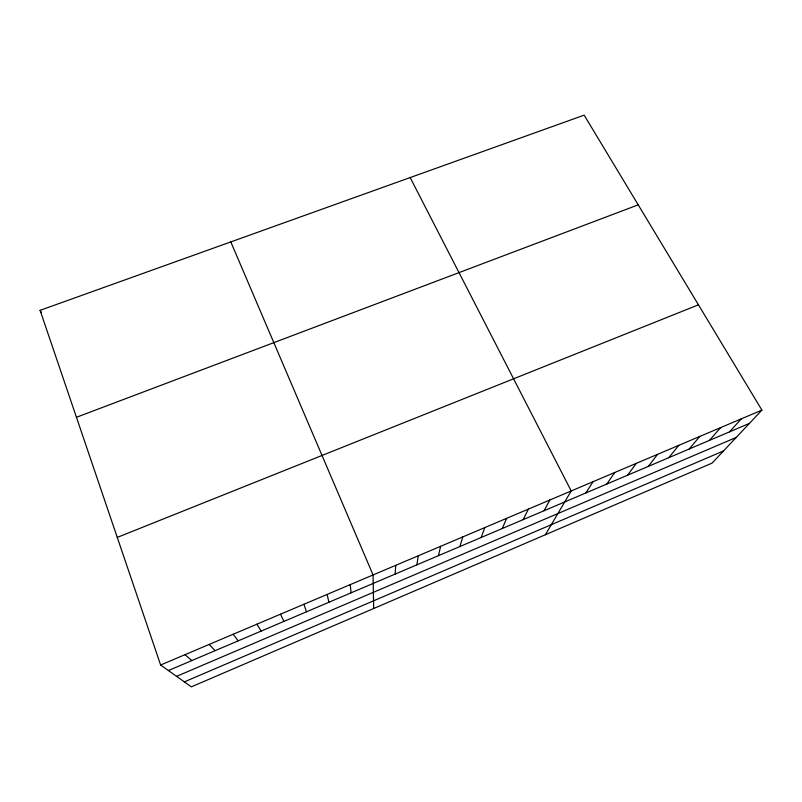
<?xml version="1.0" encoding="UTF-8"?>
<svg xmlns="http://www.w3.org/2000/svg" width="802" height="802" viewBox="0 0 802 802"><rect width="100%" height="100%" fill="white"/><g stroke="black" fill="none" stroke-linecap="round" stroke-linejoin="round"><path stroke-width="1.2" d="M395.125 574.092L395.757 565.33M416.88 564.849L418.283 555.776M438.463 555.666L440.629 546.302M459.887 546.543L462.804 536.899M481.16 537.5L484.819 527.576M502.283 528.518L506.663 518.313M523.245 519.596L528.338 509.12M544.057 510.744L549.861 499.997M545.37 534.744L571.214 490.944L410.173 177.573M585.851 492.969L593.049 481.691M606.823 484.047L614.723 472.498M627.645 475.185L636.227 463.386M648.317 466.393L657.57 454.333M668.828 457.671L678.753 445.361M689.199 449L699.775 436.448M709.419 440.408L720.637 427.596M729.489 431.867L741.349 418.824M761.9 410.113L712.106 463.095L191.347 686.853L160.631 665.008L40.1 310.334L584.157 115.147L761.9 410.113L160.631 665.008M184.35 681.88L723.564 450.904M176.58 676.347L736.216 437.431M168.41 670.542L749.419 423.386M117.262 537.41L698.452 304.82M76.441 417.281L638.212 204.851M184.981 654.683L191.858 660.557M209.152 644.437L215.136 650.663M233.121 634.272L238.244 640.838M40.1 310.334L41.433 312.349M256.901 624.197L261.161 631.084M280.5 614.192L283.918 621.4M230.806 241.923L373.06 574.944L373.672 608.507M303.908 604.267L306.494 611.796M327.146 594.412L328.9 602.272M350.193 584.648L351.146 592.808"/></g></svg>
